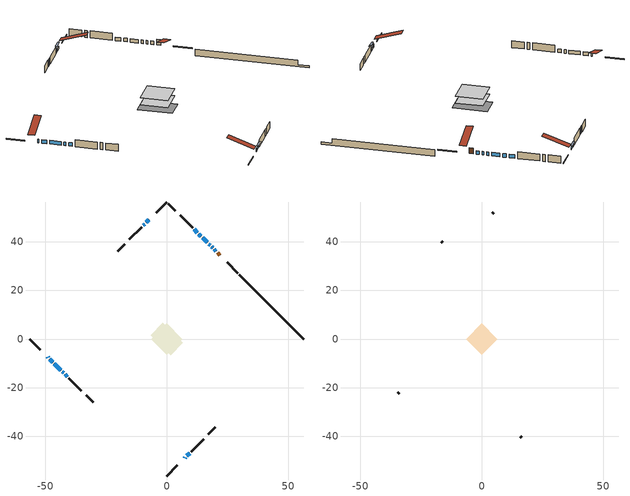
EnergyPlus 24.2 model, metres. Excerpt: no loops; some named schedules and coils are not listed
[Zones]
conditioned space
 floor adiabatic (AdiabaticFloorConstruction): -6.44,0 0,6.44 6.44,0 0,-6.44 z1.69
 floor foundation (Slab1 construction): -6.63,1.56 -1.56,6.63 6.63,-1.56 1.56,-6.63 z-0.6
 wall outside (RimJoist1 construction): 0,-56.4 4.37,-52.03 / -56.4,0 -52.03,-4.37 / 0,56.4 -4.37,52.03 / 29.23,27.17 24.86,31.54 z1.69:1.99
 wall outside (AdiabaticWallConstruction 1): 21.89,34.51 20.93,35.48 z1.69:3.72
 wall outside (AdiabaticWallConstruction): -49.06,-7.34 -48.76,-7.64 / -48.11,-8.29 -46.92,-9.48 / 20.27,36.13 19.55,36.85 / -9.07,47.33 -9.64,46.76 / 18.89,37.51 18.51,37.89 / 17.85,38.55 17.33,39.07 / 7.34,-49.06 7.64,-48.76 / -46.26,-10.14 -43.58,-12.82 / -42.92,-13.48 -42.49,-13.91 / -41.83,-14.57 -40.93,-15.47 / 16.67,39.73 14.76,41.65 / 14.1,42.3 13.27,43.13 / 12.62,43.78 11.28,45.12 z1.69:2.91; -7.34,49.06 -8.42,47.98 / 8.29,-48.11 9.37,-47.03 z1.69:2.71
 wall outside (Wall1 construction): 10.03,-46.37 15.15,-41.25 / -40.28,-16.12 -35.15,-21.25 / -10.3,46.1 -15.42,40.98 / 10.62,45.78 5.5,50.9 z1.69:4.13
 wall outside (Wall3 construction): 17.09,-39.31 19.99,-36.41 / -33.22,-23.18 -30.31,-26.09 / -17.36,39.04 -20.27,36.13 / 3.57,52.84 0.66,55.74 z1.69:4.13
 wall foundation (FoundationWall1 construction): 29.89,26.51,-0.6 29.89,26.51,1.69 53.75,2.65,1.69 53.75,2.65,0.14 56.4,0,0.14 56.4,0,-0.6
 window (WindowConstruction 8): -49.06,-7.34 -48.76,-7.64 z1.69:2.91
 window (WindowConstruction 7): -7.34,49.06 -8.42,47.98 z1.69:2.7
 window (WindowConstruction 10): -48.11,-8.29 -46.92,-9.48 z1.69:2.91
 window (WindowConstruction 11): 20.27,36.13 19.55,36.85 z1.69:2.91
 window (WindowConstruction 12): -9.08,47.32 -9.64,46.76 z1.69:2.91
 window (WindowConstruction 13): 18.89,37.51 18.51,37.89 z1.69:2.91
 window (WindowConstruction 14): 17.85,38.55 17.33,39.07 z1.69:2.91
 window (WindowConstruction 9): 7.34,-49.06 7.64,-48.76 z1.69:2.91
 window (WindowConstruction): -46.26,-10.14 -43.58,-12.82 z1.69:2.91
 window (WindowConstruction 1): -42.92,-13.48 -42.49,-13.91 z1.69:2.91
 window (WindowConstruction 2): -41.83,-14.57 -40.93,-15.47 z1.69:2.91
 window (WindowConstruction 3): 8.29,-48.11 9.37,-47.03 z1.69:2.7
 window (WindowConstruction 4): 16.67,39.73 14.76,41.64 z1.69:2.91
 window (WindowConstruction 5): 14.1,42.3 13.27,43.13 z1.69:2.91
 window (WindowConstruction 6): 12.62,43.78 11.28,45.12 z1.69:2.91
 door (Door): 21.89,34.51 20.93,35.47 z1.69:3.72
 ceiling adiabatic (AdiabaticFloorConstruction): 0,-6.44 6.44,0 0,6.44 -6.44,0 z1.69
attic - vented
 floor to conditioned space (Floor1 construction Reversed): -6.44,0 0,6.44 6.44,0 0,-6.44 z4.13
 wall outside (Wall2 construction): 15.81,-40.59 16.43,-39.97 / -34.5,-21.9 -33.88,-22.52 / -16.08,40.32 -16.7,39.7 / 4.84,51.56 4.22,52.18 z1.69:4.13
 roof outside (Roof1 construction): 6.68,-49.72,4.13 0.41,-43.44,7.09 -1.24,-45.1,7.09 5.03,-51.37,4.13; -49.72,-6.68,4.13 -43.44,-0.41,7.09 -45.1,1.24,7.09 -51.37,-5.03,4.13; -6.68,49.72,4.13 -0.41,43.44,7.09 1.24,45.1,7.09 -5.03,51.37,4.13; 22.55,33.85,4.13 16.28,27.58,7.09 17.93,25.92,7.09 24.2,32.2,4.13
shading: -9.06,47.34 -6.7,49.7 -7.13,50.13 -9.49,47.77 z3.62; 10.02,-46.38 7.65,-48.75 8.08,-49.18 10.45,-46.82 z3.62
[Building]
Building 1: Terrain=Suburbs
[Site:Location]
Saint John AP_NB: Latitude {deg}=45.32; Longitude {deg}=-65.89; Time Zone {hr}=-4; Elevation {m}=109; Keep Site Location Information=Yes
[Site:GroundTemperature:Shallow]
1.82357, -0.0370019, -0.186003, 0.696932, 4.24142, 7.7694, 10.828, 12.7655, 12.9301, 11.3543, 8.37368, 4.95392
[Site:WaterMainsTemperature]
Calculation Method=Schedule; Temperature Schedule=mains temperature schedule
[Material] Roughness=Rough; Thermal Absorptance=0.9
Name | Thickness {m} | Conductivity {W/m-K} | Density {kg/m3} | Specific Heat {J/kg-K} | Solar Absorptance | Visible Absorptance
asphalt or fiberglass shingles | 0.00635 | 0.162714 | 1121.4 | 1465.45 | 0.4 | 0.4
ceiling stud and cavity | 0.1397 | 0.0759935 | 65.682 | 1177.47 | 0.7 | 0.7
concrete 4.0 in. | 0.1016 | 1.803125 | 2242.8 | 837.4 | 0.7 | 0.7
concrete 8.0 in. | 0.2032 | 1.803125 | 2242.8 | 837.4 | 0.7 | 0.7
door material | 0.04445 | 0.053851 | 512.64 | 1214.23 | 0.7 | 0.7
exterior vertical ins | 0.00121274 | 0.029427 | 32.04 | 1214.23 | 0.7 | 0.7
floor covering | 0.0127 | 0.0433444 | 54.468 | 1339.84 | 0.6 | 0.6
floor rigid ins; wall rigid ins | 0.512978 | 0.029427 | 32.04 | 1214.23 | 0.7 | 0.7
floor stud and cavity | 0.1397 | 1.75129 | 37.0049 | 1207.88 | 0.7 | 0.7
furniture material conditioned space 1 | 0.1524 | 0.115458 | 640.8 | 1214.23 | 0.6 | 0.6
gypsum board | 0.0127 | 0.160291 | 801 | 837.4 | 0.6 | 0.6
osb sheathing 0.5 in. | 0.0127 | 0.115458 | 512.64 | 1214.23 | 0.7 | 0.7
osb sheathing 0.75 in. | 0.01905 | 0.115458 | 512.64 | 1214.23 | 0.7 | 0.7
osb sheathing 2.0 in. | 0.0508 | 0.115458 | 512.64 | 1214.23 | 0.7 | 0.7
rim joist stud and cavity | 0.0508 | 0.0292424 | 125.044 | 1163.47 | 0.6 | 0.6
wall stud and cavity | 0.1397 | 0.0760674 | 139.0536 | 1170.24 | 0.7 | 0.7
wall stud and cavity 1 | 0.0889 | 6.1454 | 50.32683 | 1063.81 | 0.6 | 0.6
wall stud and cavity 2 | 0.1397 | 0.0813209 | 139.0536 | 1170.24 | 0.7 | 0.7
wall stud and cavity 3 | 0.0889 | 0.380278 | 52.3479 | 1209.89 | 0.7 | 0.7
wall stud and cavity 4 | 0.0889 | 0.391764 | 83.0341 | 1211.67 | 0.7 | 0.7
wood siding | 0.0254 | 0.102417 | 544.68 | 1172.36 | 0.4 | 0.4
wood siding 1 | 0.00254 | 0.102417 | 544.68 | 1172.36 | 0.4 | 0.4
wood siding 2; wood siding 3; wood siding 4 | 0.0254 | 0.102417 | 544.68 | 1172.36 | 0.7 | 0.7
[WindowMaterial:SimpleGlazingSystem]
Name | U-Factor {W/m2-K} | Solar Heat Gain Coefficient
WindowMaterial | 2.796415 | 0.65
WindowMaterial 1 | 4.3062 | 0.43
WindowMaterial 10 | 2.0719 | 0.35
WindowMaterial 11 | 2.98038 | 0.53
WindowMaterial 12 | 3.006501 | 0.52
WindowMaterial 2 | 4.37603 | 0.67
WindowMaterial 3 | 2.98209 | 0.59
WindowMaterial 4 | 3.12517 | 0.46
WindowMaterial 5 | 2.188869 | 0.42
WindowMaterial 6 | 3.523199 | 0.45
WindowMaterial 7 | 2.75553 | 0.6
WindowMaterial 8 | 3.912142 | 0.44
WindowMaterial 9 | 3.7384 | 0.44
[Construction]
AdiabaticFloorConstruction: floor stud and cavity, floor rigid ins, osb sheathing 0.75 in., floor covering
AdiabaticWallConstruction: wood siding 3, wall rigid ins, wall stud and cavity 3, gypsum board
AdiabaticWallConstruction 1: wood siding 4, wall rigid ins, wall stud and cavity 3, gypsum board
Door: door material
Floor1 construction Reversed: gypsum board, ceiling stud and cavity
FoundationWall1 construction: concrete 8.0 in.
furniture construction conditioned space 1: furniture material conditioned space 1
PartitionWallConstruction: gypsum board, wall stud and cavity 4, gypsum board
RimJoist1 construction: wood siding 2, osb sheathing 2.0 in., rim joist stud and cavity
Roof1 construction: asphalt or fiberglass shingles
Slab1 construction: concrete 4.0 in.
Wall1 construction: wood siding, osb sheathing 0.5 in., wall stud and cavity, gypsum board
Wall2 construction: wood siding 1, wall stud and cavity 1
Wall3 construction: wood siding, osb sheathing 0.5 in., wall stud and cavity 2, gypsum board
WindowConstruction: WindowMaterial
WindowConstruction 1: WindowMaterial 1
WindowConstruction 10: WindowMaterial 8
WindowConstruction 11: WindowMaterial 9
WindowConstruction 12: WindowMaterial 10
WindowConstruction 13: WindowMaterial 11
WindowConstruction 14: WindowMaterial 12
WindowConstruction 2; WindowConstruction 3: WindowMaterial 2
WindowConstruction 4: WindowMaterial 3
WindowConstruction 5: WindowMaterial 4
WindowConstruction 6: WindowMaterial 5
WindowConstruction 7: WindowMaterial 6
WindowConstruction 8; WindowConstruction 9: WindowMaterial 7
[Zone] Multiplier=1; Part of Total Floor Area=Yes
Name | Volume {m3}
attic - vented | 39.8246
conditioned space | 407.1
[Space]
Name | Zone | Volume {m3}
attic - vented 1 | attic - vented | 39.8246
conditioned space 1 | conditioned space | 407.1
[ZoneInfiltration:EffectiveLeakageArea]
infil attic - vented 1: Zone or Space=attic - vented 1; Schedule=Always On Discrete; Effective Air Leakage Area {cm2}=2928; Stack Coefficient=0.000375197; Wind Coefficient=1.30873e-05
[ZoneMixing]
whole house fan mix: Zone or Space=attic - vented; Schedule=Always On Continuous; Design Flow Rate Calculation Method=Flow/Zone; Design Flow Rate {m3/s}=0; Source Zone or Space=conditioned space
[SurfaceProperty:ExposedFoundationPerimeter]
Slab1: Exposed Perimeter Calculation Method=TotalExposedPerimeter; Total Exposed Perimeter {m}=37.49
[InternalMass] Zone or ZoneList=conditioned space; Space or SpaceList=conditioned space 1
Name | Construction | Surface Area {m2}
furniture mass conditioned space 1 | furniture construction conditioned space 1 | 66.3997
partition wall mass | PartitionWallConstruction | 165.999
[Lights]
interior lighting: Zone or ZoneList or Space or SpaceList=conditioned space 1; Schedule=interior lighting schedule; Design Level Calculation Method=LightingLevel; Lighting Level {W}=343.2; Return Air Fraction=0; Fraction Radiant=0.6; Fraction Visible=0.2; Fraction Replaceable=1
[People]
occupants: Zone or ZoneList or Space or SpaceList=conditioned space 1; Number of People Schedule=occupants schedule; Number of People Calculation Method=People; Number of People=3; Fraction Radiant=0.314171; Sensible Heat Fraction=0.56303; Activity Level Schedule=occupants activity schedule; Carbon Dioxide Generation Rate {m3/s-W}=0; Enable ASHRAE 55 Comfort Warnings=No; Mean Radiant Temperature Calculation Type=EnclosureAveraged
[ElectricEquipment] Zone or ZoneList or Space or SpaceList=conditioned space 1; Design Level Calculation Method=EquipmentLevel
Name | Schedule | Design Level {W} | Fraction Latent | Fraction Radiant | Fraction Lost
clothes dryer | clothes dryer schedule | 140.772 | 0.015 | 0.081 | 0.85
clothes washer | clothes washer schedule | 32.1985 | 0.03 | 0.162 | 0.7
cooking range | cooking range schedule | 215.147 | 0.08 | 0.432 | 0.2
dishwasher | dishwasher schedule | 66.8632 | 0.3 | 0.18 | 0.4
fridge | fridge schedule | 72.9452 | 0 | 0.6 | 0
mech vent bath fan 0 | mech vent bath fan 0 schedule | 25.1 | 0 | 0 | 1
mech vent house fan | mech vent house fan schedule | 0 | 0 | 0 | 1
mech vent house fan cfis | mech vent house fan cfis schedule | 0 | 0 | 0 | 0
misc plug loads | misc plug loads schedule | 494.7 | 0.045 | 0.513 | 0.1
whole house fan | Always On Discrete | 0 | 0 | 0 | 1
[OtherEquipment] Zone or ZoneList or Space or SpaceList=conditioned space 1; Design Level Calculation Method=EquipmentLevel
Name | Fuel Type | Schedule | Design Level {W} | Fraction Latent | Fraction Radiant | Fraction Lost
clothes dryer 1 | Electricity | clothes dryer schedule | 0 | 0.015 | 0.081 | 0.85
cooking range 1 | Electricity | cooking range schedule | 0 | 0.08 | 0.432 | 0.2
general water use latent | None | general water use schedule | 62.594 | 1 | 0 | 0
general water use sensible | None | general water use schedule | -61.6891 | 0 | 0.6 | 0
mech vent house fan latent load | None | Always On Discrete | 0 | 1 | 0 | 0
mech vent house fan sensible load | None | Always On Discrete | 0 | 0 | 0 | 0
water heater energy adjustment1 | Electricity | Always On Discrete | 0.01 | 0 | 0 | 1
[ZoneInfiltration:DesignFlowRate] Zone or ZoneList or Space or SpaceList=conditioned space 1; Schedule=Always On Discrete; Design Flow Rate Calculation Method=Flow/Zone; Design Flow Rate {m3/s}=0
infil flow; natural vent flow; whole house fan flow
[ZoneControl:Thermostat]
conditioned space Thermostat: Zone or ZoneList=conditioned space; Control Type Schedule=conditioned space Thermostat Schedule; Control 1=conditioned space temperature setpoint; Temperature Difference Between Cutout And Setpoint {deltaC}=0
[ThermostatSetpoint:DualSetpoint]
conditioned space temperature setpoint: Heating Setpoint Temperature Schedule=heating setpoint; Cooling Setpoint Temperature Schedule=cooling setpoint
[AirLoopHVAC:UnitarySystem]
unit heater unitary system: Control Type=Load; Controlling Zone or Thermostat Location=conditioned space; Dehumidification Control Type=None; Availability Schedule=Always On Discrete; Supply Fan=unit heater supply fan; Fan Placement=BlowThrough; Supply Air Fan Operating Mode Schedule=unit heater auto fan schedule; Heating Coil=unit heater htg coil; DX Heating Coil Sizing Ratio=1; Use DOAS DX Cooling Coil=No; Minimum Supply Air Temperature {C}=2; Latent Load Control=SensibleOnlyLoadControl; Cooling Supply Air Flow Rate Method=None; Heating Supply Air Flow Rate Method=SupplyAirFlowRate; Heating Supply Air Flow Rate {m3/s}=0.00141584; No Load Supply Air Flow Rate Method=SupplyAirFlowRate; No Load Supply Air Flow Rate {m3/s}=0; No Load Supply Air Flow Rate Control Set To Low Speed=Yes; Maximum Supply Air Temperature {C}=48.8889; Maximum Outdoor Dry-Bulb Temperature for Supplemental Heater Operation {C}=21; Ancillary On-Cycle Electric Power {W}=0; Ancillary Off-Cycle Electric Power {W}=0
[Zone equipment]
conditioned space: electric baseboard, unit heater unitary system
[Foundation:Kiva]
Foundation Kiva 1: Initial Indoor Air Temperature {C}=18; Wall Height Above Grade {m}=1.68999; Wall Depth Below Slab {m}=0.2032; Custom Block Material Name 1=exterior vertical ins; Custom Block Depth 1 {m}=2.28999; Custom Block X Position 1 {m}=0.2032; Custom Block Z Position 1 {m}=0
[Foundation:Kiva:Settings]
Soil Conductivity {W/m-K}=0.849921; Soil Density {kg/m3}=1842.3; Soil Specific Heat {J/kg-K}=418.7; Ground Solar Absorptivity=0.9; Ground Thermal Absorptivity=0.9; Ground Surface Roughness {m}=0.03; Far-Field Width {m}=40; Deep-Ground Boundary Condition=ZeroFlux; Deep-Ground Depth {m}=40; Minimum Cell Dimension {m}=0.2; Maximum Cell Growth Coefficient=3; Simulation Timestep=Timestep
[Exterior:Lights]
exterior lighting: Schedule=exterior lighting schedule; Design Level {W}=75.6
[EnergyManagementSystem:Sensor] Output:Variable or Output:Meter Index Key=conditioned space
Name | Output:Variable or Output:Meter
conditioned_space_clg_unmet_s | Zone Cooling Setpoint Not Met Time
conditioned_space_htg_unmet_s | Zone Heating Setpoint Not Met Time
fridge_tin_s; tin_s; tin_s_1 | Zone Mean Air Temperature
tout_s | Zone Outdoor Air Drybulb Temperature
win_s | Zone Air Humidity Ratio
[Schedule:Constant]
Name | Hourly Value
Always On Continuous; mech vent house fan schedule; mech vent house fan cfis schedule; Always On Discrete | 1
occupants activity schedule | 117.228
fridge schedule; unit heater auto fan schedule | 0
[Schedule:Week:Daily]
interior lighting schedule Week Rule - Jan1-Jan27: interior lighting schedule day, interior lighting schedule day, interior lighting schedule day, interior lighting schedule day, interior lighting schedule day, interior lighting schedule day, interior lighting schedule day, interior lighting schedule default day, interior lighting schedule default day, interior lighting schedule default day, interior lighting schedule default day, interior lighting schedule default day
interior lighting schedule Week Rule - Jan28-Feb3: interior lighting schedule day, interior lighting schedule day, interior lighting schedule day, interior lighting schedule day, interior lighting schedule day 1, interior lighting schedule day 1, interior lighting schedule day 1, interior lighting schedule default day, interior lighting schedule default day, interior lighting schedule default day, interior lighting schedule default day, interior lighting schedule default day
interior lighting schedule Week Rule - Feb4-Feb24: interior lighting schedule day 1, interior lighting schedule day 1, interior lighting schedule day 1, interior lighting schedule day 1, interior lighting schedule day 1, interior lighting schedule day 1, interior lighting schedule day 1, interior lighting schedule default day, interior lighting schedule default day, interior lighting schedule default day, interior lighting schedule default day, interior lighting schedule default day
interior lighting schedule Week Rule - Feb25-Mar3: interior lighting schedule day 1, interior lighting schedule day 1, interior lighting schedule day 1, interior lighting schedule day 1, interior lighting schedule day 2, interior lighting schedule day 2, interior lighting schedule day 2, interior lighting schedule default day, interior lighting schedule default day, interior lighting schedule default day, interior lighting schedule default day, interior lighting schedule default day
interior lighting schedule Week Rule - Mar4-Mar31: interior lighting schedule day 2, interior lighting schedule day 2, interior lighting schedule day 2, interior lighting schedule day 2, interior lighting schedule day 2, interior lighting schedule day 2, interior lighting schedule day 2, interior lighting schedule default day, interior lighting schedule default day, interior lighting schedule default day, interior lighting schedule default day, interior lighting schedule default day
interior lighting schedule Week Rule - Apr1-Apr28: interior lighting schedule day 3, interior lighting schedule day 3, interior lighting schedule day 3, interior lighting schedule day 3, interior lighting schedule day 3, interior lighting schedule day 3, interior lighting schedule day 3, interior lighting schedule default day, interior lighting schedule default day, interior lighting schedule default day, interior lighting schedule default day, interior lighting schedule default day
interior lighting schedule Week Rule - Apr29-May5: interior lighting schedule day 3, interior lighting schedule day 3, interior lighting schedule day 4, interior lighting schedule day 4, interior lighting schedule day 4, interior lighting schedule day 4, interior lighting schedule day 4, interior lighting schedule default day, interior lighting schedule default day, interior lighting schedule default day, interior lighting schedule default day, interior lighting schedule default day
interior lighting schedule Week Rule - May6-May26: interior lighting schedule day 4, interior lighting schedule day 4, interior lighting schedule day 4, interior lighting schedule day 4, interior lighting schedule day 4, interior lighting schedule day 4, interior lighting schedule day 4, interior lighting schedule default day, interior lighting schedule default day, interior lighting schedule default day, interior lighting schedule default day, interior lighting schedule default day
interior lighting schedule Week Rule - May27-Jun2: interior lighting schedule day 4, interior lighting schedule day 4, interior lighting schedule day 4, interior lighting schedule day 4, interior lighting schedule day 4, interior lighting schedule day 5, interior lighting schedule day 5, interior lighting schedule default day, interior lighting schedule default day, interior lighting schedule default day, interior lighting schedule default day, interior lighting schedule default day
interior lighting schedule Week Rule - Jun3-Jun30: interior lighting schedule day 5, interior lighting schedule day 5, interior lighting schedule day 5, interior lighting schedule day 5, interior lighting schedule day 5, interior lighting schedule day 5, interior lighting schedule day 5, interior lighting schedule default day, interior lighting schedule default day, interior lighting schedule default day, interior lighting schedule default day, interior lighting schedule default day
interior lighting schedule Week Rule - Jul1-Jul28: interior lighting schedule day 6, interior lighting schedule day 6, interior lighting schedule day 6, interior lighting schedule day 6, interior lighting schedule day 6, interior lighting schedule day 6, interior lighting schedule day 6, interior lighting schedule default day, interior lighting schedule default day, interior lighting schedule default day, interior lighting schedule default day, interior lighting schedule default day
interior lighting schedule Week Rule - Jul29-Aug4: interior lighting schedule day 6, interior lighting schedule day 6, interior lighting schedule day 6, interior lighting schedule day 7, interior lighting schedule day 7, interior lighting schedule day 7, interior lighting schedule day 7, interior lighting schedule default day, interior lighting schedule default day, interior lighting schedule default day, interior lighting schedule default day, interior lighting schedule default day
interior lighting schedule Week Rule - Aug5-Aug25: interior lighting schedule day 7, interior lighting schedule day 7, interior lighting schedule day 7, interior lighting schedule day 7, interior lighting schedule day 7, interior lighting schedule day 7, interior lighting schedule day 7, interior lighting schedule default day, interior lighting schedule default day, interior lighting schedule default day, interior lighting schedule default day, interior lighting schedule default day
interior lighting schedule Week Rule - Aug26-Sep1: interior lighting schedule day 7, interior lighting schedule day 7, interior lighting schedule day 7, interior lighting schedule day 7, interior lighting schedule day 7, interior lighting schedule day 7, interior lighting schedule day 8, interior lighting schedule default day, interior lighting schedule default day, interior lighting schedule default day, interior lighting schedule default day, interior lighting schedule default day
interior lighting schedule Week Rule - Sep2-Sep29: interior lighting schedule day 8, interior lighting schedule day 8, interior lighting schedule day 8, interior lighting schedule day 8, interior lighting schedule day 8, interior lighting schedule day 8, interior lighting schedule day 8, interior lighting schedule default day, interior lighting schedule default day, interior lighting schedule default day, interior lighting schedule default day, interior lighting schedule default day
interior lighting schedule Week Rule - Sep30-Oct6: interior lighting schedule day 8, interior lighting schedule day 9, interior lighting schedule day 9, interior lighting schedule day 9, interior lighting schedule day 9, interior lighting schedule day 9, interior lighting schedule day 9, interior lighting schedule default day, interior lighting schedule default day, interior lighting schedule default day, interior lighting schedule default day, interior lighting schedule default day
interior lighting schedule Week Rule - Oct7-Oct27: interior lighting schedule day 9, interior lighting schedule day 9, interior lighting schedule day 9, interior lighting schedule day 9, interior lighting schedule day 9, interior lighting schedule day 9, interior lighting schedule day 9, interior lighting schedule default day, interior lighting schedule default day, interior lighting schedule default day, interior lighting schedule default day, interior lighting schedule default day
interior lighting schedule Week Rule - Oct28-Nov3: interior lighting schedule day 9, interior lighting schedule day 9, interior lighting schedule day 9, interior lighting schedule day 9, interior lighting schedule day 10, interior lighting schedule day 10, interior lighting schedule day 10, interior lighting schedule default day, interior lighting schedule default day, interior lighting schedule default day, interior lighting schedule default day, interior lighting schedule default day
interior lighting schedule Week Rule - Nov4-Nov24: interior lighting schedule day 10, interior lighting schedule day 10, interior lighting schedule day 10, interior lighting schedule day 10, interior lighting schedule day 10, interior lighting schedule day 10, interior lighting schedule day 10, interior lighting schedule default day, interior lighting schedule default day, interior lighting schedule default day, interior lighting schedule default day, interior lighting schedule default day
interior lighting schedule Week Rule - Nov25-Dec1: interior lighting schedule day 10, interior lighting schedule day 10, interior lighting schedule day 10, interior lighting schedule day 10, interior lighting schedule day 10, interior lighting schedule day 10, interior lighting schedule day 11, interior lighting schedule default day, interior lighting schedule default day, interior lighting schedule default day, interior lighting schedule default day, interior lighting schedule default day
interior lighting schedule Week Rule - Dec2-Dec31: interior lighting schedule day 11, interior lighting schedule day 11, interior lighting schedule day 11, interior lighting schedule day 11, interior lighting schedule day 11, interior lighting schedule day 11, interior lighting schedule day 11, interior lighting schedule default day, interior lighting schedule default day, interior lighting schedule default day, interior lighting schedule default day, interior lighting schedule default day
occupants schedule Week Rule - Jan1-Dec31: occupants schedule day, occupants schedule day, occupants schedule day, occupants schedule day, occupants schedule day, occupants schedule day, occupants schedule day, occupants schedule default day, occupants schedule default day, occupants schedule default day, occupants schedule default day, occupants schedule default day
clothes dryer schedule Week Rule - Jan1-Dec31: clothes dryer schedule day, clothes dryer schedule day, clothes dryer schedule day, clothes dryer schedule day, clothes dryer schedule day, clothes dryer schedule day, clothes dryer schedule day, clothes dryer schedule default day, clothes dryer schedule default day, clothes dryer schedule default day, clothes dryer schedule default day, clothes dryer schedule default day
clothes washer schedule Week Rule - Jan1-Dec31: clothes washer schedule day, clothes washer schedule day, clothes washer schedule day, clothes washer schedule day, clothes washer schedule day, clothes washer schedule day, clothes washer schedule day, clothes washer schedule default day, clothes washer schedule default day, clothes washer schedule default day, clothes washer schedule default day, clothes washer schedule default day
cooking range schedule Week Rule - Jan1-Dec31: cooking range schedule day, cooking range schedule day, cooking range schedule day, cooking range schedule day, cooking range schedule day, cooking range schedule day, cooking range schedule day, cooking range schedule default day, cooking range schedule default day, cooking range schedule default day, cooking range schedule default day, cooking range schedule default day
dishwasher schedule Week Rule - Jan1-Dec31: dishwasher schedule day, dishwasher schedule day, dishwasher schedule day, dishwasher schedule day, dishwasher schedule day, dishwasher schedule day, dishwasher schedule day, dishwasher schedule default day, dishwasher schedule default day, dishwasher schedule default day, dishwasher schedule default day, dishwasher schedule default day
mech vent bath fan 0 schedule Week Rule - Jan1-Dec31: mech vent bath fan 0 schedule day, mech vent bath fan 0 schedule day, mech vent bath fan 0 schedule day, mech vent bath fan 0 schedule day, mech vent bath fan 0 schedule day, mech vent bath fan 0 schedule day, mech vent bath fan 0 schedule day, mech vent bath fan 0 schedule default day, mech vent bath fan 0 schedule default day, mech vent bath fan 0 schedule default day, mech vent bath fan 0 schedule default day, mech vent bath fan 0 schedule default day
misc plug loads schedule Week Rule - Jan1-Dec31: misc plug loads schedule day, misc plug loads schedule day, misc plug loads schedule day, misc plug loads schedule day, misc plug loads schedule day, misc plug loads schedule day, misc plug loads schedule day, misc plug loads schedule default day, misc plug loads schedule default day, misc plug loads schedule default day, misc plug loads schedule default day, misc plug loads schedule default day
general water use schedule Week Rule - Jan1-Dec31: general water use schedule day, general water use schedule day, general water use schedule day, general water use schedule day, general water use schedule day, general water use schedule day, general water use schedule day, general water use schedule default day, general water use schedule default day, general water use schedule default day, general water use schedule default day, general water use schedule default day
exterior lighting schedule Week Rule - Jan1-Jan27: exterior lighting schedule day, exterior lighting schedule day, exterior lighting schedule day, exterior lighting schedule day, exterior lighting schedule day, exterior lighting schedule day, exterior lighting schedule day, exterior lighting schedule default day, exterior lighting schedule default day, exterior lighting schedule default day, exterior lighting schedule default day, exterior lighting schedule default day
exterior lighting schedule Week Rule - Jan28-Feb3: exterior lighting schedule day, exterior lighting schedule day, exterior lighting schedule day, exterior lighting schedule day, exterior lighting schedule day 1, exterior lighting schedule day 1, exterior lighting schedule day 1, exterior lighting schedule default day, exterior lighting schedule default day, exterior lighting schedule default day, exterior lighting schedule default day, exterior lighting schedule default day
exterior lighting schedule Week Rule - Feb4-Feb24: exterior lighting schedule day 1, exterior lighting schedule day 1, exterior lighting schedule day 1, exterior lighting schedule day 1, exterior lighting schedule day 1, exterior lighting schedule day 1, exterior lighting schedule day 1, exterior lighting schedule default day, exterior lighting schedule default day, exterior lighting schedule default day, exterior lighting schedule default day, exterior lighting schedule default day
exterior lighting schedule Week Rule - Feb25-Mar3: exterior lighting schedule day 1, exterior lighting schedule day 1, exterior lighting schedule day 1, exterior lighting schedule day 1, exterior lighting schedule day 2, exterior lighting schedule day 2, exterior lighting schedule day 2, exterior lighting schedule default day, exterior lighting schedule default day, exterior lighting schedule default day, exterior lighting schedule default day, exterior lighting schedule default day
exterior lighting schedule Week Rule - Mar4-Mar31: exterior lighting schedule day 2, exterior lighting schedule day 2, exterior lighting schedule day 2, exterior lighting schedule day 2, exterior lighting schedule day 2, exterior lighting schedule day 2, exterior lighting schedule day 2, exterior lighting schedule default day, exterior lighting schedule default day, exterior lighting schedule default day, exterior lighting schedule default day, exterior lighting schedule default day
exterior lighting schedule Week Rule - Apr1-Apr28: exterior lighting schedule day 3, exterior lighting schedule day 3, exterior lighting schedule day 3, exterior lighting schedule day 3, exterior lighting schedule day 3, exterior lighting schedule day 3, exterior lighting schedule day 3, exterior lighting schedule default day, exterior lighting schedule default day, exterior lighting schedule default day, exterior lighting schedule default day, exterior lighting schedule default day
exterior lighting schedule Week Rule - Apr29-May5: exterior lighting schedule day 3, exterior lighting schedule day 3, exterior lighting schedule day 4, exterior lighting schedule day 4, exterior lighting schedule day 4, exterior lighting schedule day 4, exterior lighting schedule day 4, exterior lighting schedule default day, exterior lighting schedule default day, exterior lighting schedule default day, exterior lighting schedule default day, exterior lighting schedule default day
exterior lighting schedule Week Rule - May6-May26: exterior lighting schedule day 4, exterior lighting schedule day 4, exterior lighting schedule day 4, exterior lighting schedule day 4, exterior lighting schedule day 4, exterior lighting schedule day 4, exterior lighting schedule day 4, exterior lighting schedule default day, exterior lighting schedule default day, exterior lighting schedule default day, exterior lighting schedule default day, exterior lighting schedule default day
exterior lighting schedule Week Rule - May27-Jun2: exterior lighting schedule day 4, exterior lighting schedule day 4, exterior lighting schedule day 4, exterior lighting schedule day 4, exterior lighting schedule day 4, exterior lighting schedule day 5, exterior lighting schedule day 5, exterior lighting schedule default day, exterior lighting schedule default day, exterior lighting schedule default day, exterior lighting schedule default day, exterior lighting schedule default day
exterior lighting schedule Week Rule - Jun3-Jun30: exterior lighting schedule day 5, exterior lighting schedule day 5, exterior lighting schedule day 5, exterior lighting schedule day 5, exterior lighting schedule day 5, exterior lighting schedule day 5, exterior lighting schedule day 5, exterior lighting schedule default day, exterior lighting schedule default day, exterior lighting schedule default day, exterior lighting schedule default day, exterior lighting schedule default day
exterior lighting schedule Week Rule - Jul1-Jul28: exterior lighting schedule day 6, exterior lighting schedule day 6, exterior lighting schedule day 6, exterior lighting schedule day 6, exterior lighting schedule day 6, exterior lighting schedule day 6, exterior lighting schedule day 6, exterior lighting schedule default day, exterior lighting schedule default day, exterior lighting schedule default day, exterior lighting schedule default day, exterior lighting schedule default day
exterior lighting schedule Week Rule - Jul29-Aug4: exterior lighting schedule day 6, exterior lighting schedule day 6, exterior lighting schedule day 6, exterior lighting schedule day 7, exterior lighting schedule day 7, exterior lighting schedule day 7, exterior lighting schedule day 7, exterior lighting schedule default day, exterior lighting schedule default day, exterior lighting schedule default day, exterior lighting schedule default day, exterior lighting schedule default day
exterior lighting schedule Week Rule - Aug5-Aug25: exterior lighting schedule day 7, exterior lighting schedule day 7, exterior lighting schedule day 7, exterior lighting schedule day 7, exterior lighting schedule day 7, exterior lighting schedule day 7, exterior lighting schedule day 7, exterior lighting schedule default day, exterior lighting schedule default day, exterior lighting schedule default day, exterior lighting schedule default day, exterior lighting schedule default day
exterior lighting schedule Week Rule - Aug26-Sep1: exterior lighting schedule day 7, exterior lighting schedule day 7, exterior lighting schedule day 7, exterior lighting schedule day 7, exterior lighting schedule day 7, exterior lighting schedule day 7, exterior lighting schedule day 8, exterior lighting schedule default day, exterior lighting schedule default day, exterior lighting schedule default day, exterior lighting schedule default day, exterior lighting schedule default day
exterior lighting schedule Week Rule - Sep2-Sep29: exterior lighting schedule day 8, exterior lighting schedule day 8, exterior lighting schedule day 8, exterior lighting schedule day 8, exterior lighting schedule day 8, exterior lighting schedule day 8, exterior lighting schedule day 8, exterior lighting schedule default day, exterior lighting schedule default day, exterior lighting schedule default day, exterior lighting schedule default day, exterior lighting schedule default day
exterior lighting schedule Week Rule - Sep30-Oct6: exterior lighting schedule day 8, exterior lighting schedule day 9, exterior lighting schedule day 9, exterior lighting schedule day 9, exterior lighting schedule day 9, exterior lighting schedule day 9, exterior lighting schedule day 9, exterior lighting schedule default day, exterior lighting schedule default day, exterior lighting schedule default day, exterior lighting schedule default day, exterior lighting schedule default day
exterior lighting schedule Week Rule - Oct7-Oct27: exterior lighting schedule day 9, exterior lighting schedule day 9, exterior lighting schedule day 9, exterior lighting schedule day 9, exterior lighting schedule day 9, exterior lighting schedule day 9, exterior lighting schedule day 9, exterior lighting schedule default day, exterior lighting schedule default day, exterior lighting schedule default day, exterior lighting schedule default day, exterior lighting schedule default day
[Schedule:Year]
interior lighting schedule: interior lighting schedule Week Rule - Jan1-Jan27, 1, 1, 1, 27, interior lighting schedule Week Rule - Jan28-Feb3, 1, 28, 2, 3, interior lighting schedule Week Rule - Feb4-Feb24, 2, 4, 2, 24, interior lighting schedule Week Rule - Feb25-Mar3, 2, 25, 3, 3, interior lighting schedule Week Rule - Mar4-Mar31, 3, 4, 3, 31, interior lighting schedule Week Rule - Apr1-Apr28, 4, 1, 4, 28, interior lighting schedule Week Rule - Apr29-May5, 4, 29, 5, 5, interior lighting schedule Week Rule - May6-May26, 5, 6, 5, 26, interior lighting schedule Week Rule - May27-Jun2, 5, 27, 6, 2, interior lighting schedule Week Rule - Jun3-Jun30, 6, 3, 6, 30, interior lighting schedule Week Rule - Jul1-Jul28, 7, 1, 7, 28, interior lighting schedule Week Rule - Jul29-Aug4, 7, 29, 8, 4, interior lighting schedule Week Rule - Aug5-Aug25, 8, 5, 8, 25, interior lighting schedule Week Rule - Aug26-Sep1, 8, 26, 9, 1, interior lighting schedule Week Rule - Sep2-Sep29, 9, 2, 9, 29, interior lighting schedule Week Rule - Sep30-Oct6, 9, 30, 10, 6, interior lighting schedule Week Rule - Oct7-Oct27, 10, 7, 10, 27, interior lighting schedule Week Rule - Oct28-Nov3, 10, 28, 11, 3, interior lighting schedule Week Rule - Nov4-Nov24, 11, 4, 11, 24, interior lighting schedule Week Rule - Nov25-Dec1, 11, 25, 12, 1, interior lighting schedule Week Rule - Dec2-Dec31, 12, 2, 12, 31
occupants schedule: occupants schedule Week Rule - Jan1-Dec31, 1, 1, 12, 31
clothes dryer schedule: clothes dryer schedule Week Rule - Jan1-Dec31, 1, 1, 12, 31
clothes washer schedule: clothes washer schedule Week Rule - Jan1-Dec31, 1, 1, 12, 31
cooking range schedule: cooking range schedule Week Rule - Jan1-Dec31, 1, 1, 12, 31
dishwasher schedule: dishwasher schedule Week Rule - Jan1-Dec31, 1, 1, 12, 31
mech vent bath fan 0 schedule: mech vent bath fan 0 schedule Week Rule - Jan1-Dec31, 1, 1, 12, 31
misc plug loads schedule: misc plug loads schedule Week Rule - Jan1-Dec31, 1, 1, 12, 31
general water use schedule: general water use schedule Week Rule - Jan1-Dec31, 1, 1, 12, 31
exterior lighting schedule: exterior lighting schedule Week Rule - Jan1-Jan27, 1, 1, 1, 27, exterior lighting schedule Week Rule - Jan28-Feb3, 1, 28, 2, 3, exterior lighting schedule Week Rule - Feb4-Feb24, 2, 4, 2, 24, exterior lighting schedule Week Rule - Feb25-Mar3, 2, 25, 3, 3, exterior lighting schedule Week Rule - Mar4-Mar31, 3, 4, 3, 31, exterior lighting schedule Week Rule - Apr1-Apr28, 4, 1, 4, 28, exterior lighting schedule Week Rule - Apr29-May5, 4, 29, 5, 5, exterior lighting schedule Week Rule - May6-May26, 5, 6, 5, 26, exterior lighting schedule Week Rule - May27-Jun2, 5, 27, 6, 2, exterior lighting schedule Week Rule - Jun3-Jun30, 6, 3, 6, 30, exterior lighting schedule Week Rule - Jul1-Jul28, 7, 1, 7, 28, exterior lighting schedule Week Rule - Jul29-Aug4, 7, 29, 8, 4, exterior lighting schedule Week Rule - Aug5-Aug25, 8, 5, 8, 25, exterior lighting schedule Week Rule - Aug26-Sep1, 8, 26, 9, 1, exterior lighting schedule Week Rule - Sep2-Sep29, 9, 2, 9, 29, exterior lighting schedule Week Rule - Sep30-Oct6, 9, 30, 10, 6, exterior lighting schedule Week Rule - Oct7-Oct27, 10, 7, 10, 27, exterior lighting schedule Week Rule - Oct28-Nov3, 10, 28, 11, 3, exterior lighting schedule Week Rule - Nov4-Nov24, 11, 4, 11, 24, exterior lighting schedule Week Rule - Nov25-Dec1, 11, 25, 12, 1, exterior lighting schedule Week Rule - Dec2-Dec31, 12, 2, 12, 31
[Schedule:Compact]
conditioned space Thermostat Schedule: Through: 12/31, For: AllDays, Until: 24:00, 4
mains temperature schedule: Through: 01/01, For: AllDays, Until: 24:00, 6.42222, Through: 01/02, For: AllDays, Until: 24:00, 6.36056, Through: 01/03, For: AllDays, Until: 24:00, 6.3, Through: 01/04, For: AllDays, Until: 24:00, 6.24056, Through: 01/05, For: AllDays, Until: 24:00, 6.18167, Through: 01/06, For: AllDays, Until: 24:00, 6.12389, Through: 01/07, For: AllDays, Until: 24:00, 6.06722, Through: 01/08, For: AllDays, Until: 24:00, 6.01167, Through: 01/09, For: AllDays, Until: 24:00, 5.95722, Through: 01/10, For: AllDays, Until: 24:00, 5.90389, Through: 01/11, For: AllDays, Until: 24:00, 5.85111, Through: 01/12, For: AllDays, Until: 24:00, 5.8, Through: 01/13, For: AllDays, Until: 24:00, 5.74944, Through: 01/14, For: AllDays, Until: 24:00, 5.70056, Through: 01/15, For: AllDays, Until: 24:00, 5.65278, Through: 01/16, For: AllDays, Until: 24:00, 5.60556, Through: 01/17, For: AllDays, Until: 24:00, 5.56, Through: 01/18, For: AllDays, Until: 24:00, 5.51556, Through: 01/19, For: AllDays, Until: 24:00, 5.47222, Through: 01/20, For: AllDays, Until: 24:00, 5.43, Through: 01/21, For: AllDays, Until: 24:00, 5.38944, Through: 01/22, For: AllDays, Until: 24:00, 5.34944, Through: 01/23, For: AllDays, Until: 24:00, 5.31111, Through: 01/24, For: AllDays, Until: 24:00, 5.27389, Through: 01/25, For: AllDays, Until: 24:00, 5.23833, Through: 01/26, For: AllDays, Until: 24:00, 5.20333, Through: 01/27, For: AllDays, Until: 24:00, 5.17, Through: 01/28, For: AllDays, Until: 24:00, 5.13833, Through: 01/29, For: AllDays, Until: 24:00, 5.10722, Through: 01/30, For: AllDays, Until: 24:00, 5.07833, Through: 01/31, For: AllDays, Until: 24:00, 5.05, Through: 02/01, For: AllDays, Until: 24:00, 5.02333, Through: 02/02, For: AllDays, Until: 24:00, 4.99778, Through: 02/03, For: AllDays, Until: 24:00, 4.97389, Through: 02/04, For: AllDays, Until: 24:00, 4.95111, Through: 02/05, For: AllDays, Until: 24:00, 4.92944, Through: 02/06, For: AllDays, Until: 24:00, 4.90944, Through: 02/07, For: AllDays, Until: 24:00, 4.89111, Through: 02/08, For: AllDays, Until: 24:00, 4.87389, Through: 02/09, For: AllDays, Until: 24:00, 4.85778, Through: 02/10, For: AllDays, Until: 24:00, 4.84333, Through: 02/11, For: AllDays, Until: 24:00, 4.83, Through: 02/12, For: AllDays, Until: 24:00, 4.81833, Through: 02/13, For: AllDays, Until: 24:00, 4.80833, Through: 02/14, For: AllDays, Until: 24:00, 4.79944, Through: 02/15, For: AllDays, Until: 24:00, 4.79167, Through: 02/16, For: AllDays, Until: 24:00, 4.78556, Through: 02/17, For: AllDays, Until: 24:00, 4.78111, Through: 02/18, For: AllDays, Until: 24:00, 4.77778, Through: 02/19, For: AllDays, Until: 24:00, 4.77556, Through: 02/20, For: AllDays, Until: 24:00, 4.775, Through: 02/21, For: AllDays, Until: 24:00, 4.77611, Through: 02/22, For: AllDays, Until: 24:00, 4.77833, Through: 02/23, For: AllDays, Until: 24:00, 4.78222, Through: 02/24, For: AllDays, Until: 24:00, 4.78778, Through: 02/25, For: AllDays, Until: 24:00, 4.79389, Through: 02/26, For: AllDays, Until: 24:00, 4.80222, Through: 02/27, For: AllDays, Until: 24:00, 4.81167, Through: 02/28, For: AllDays, Until: 24:00, 4.82222, Through: 03/01, For: AllDays, Until: 24:00, 4.83444, Through: 03/02, For: AllDays, Until: 24:00, 4.84833, Through: 03/03, For: AllDays, Until: 24:00, 4.86278, Through: 03/04, For: AllDays, Until: 24:00, 4.87944, Through: 03/05, For: AllDays, Until: 24:00, 4.89722, Through: 03/06, For: AllDays, Until: 24:00, 4.91611, Through: 03/07, For: AllDays, Until: 24:00, 4.93667, Through: 03/08, For: AllDays, Until: 24:00, 4.95833, Through: 03/09, For: AllDays, Until: 24:00, 4.98167, Through: 03/10, For: AllDays, Until: 24:00, 5.00611, Through: 03/11, For: AllDays, Until: 24:00, 5.03222, Through: 03/12, For: AllDays, Until: 24:00, 5.05944, Through: 03/13, For: AllDays, Until: 24:00, 5.08778, Through: 03/14, For: AllDays, Until: 24:00, 5.11778, Through: 03/15, For: AllDays, Until: 24:00, 5.14889, Through: 03/16, For: AllDays, Until: 24:00, 5.18167, Through: 03/17, For: AllDays, Until: 24:00, 5.21556, Through: 03/18, For: AllDays, Until: 24:00, 5.25056, Through: 03/19, For: AllDays, Until: 24:00, 5.28667, Through: 03/20, For: AllDays, Until: 24:00, 5.32444, Through: 03/21, For: AllDays, Until: 24:00, 5.36333, Through: 03/22, For: AllDays, Until: 24:00, 5.40333, Through: 03/23, For: AllDays, Until: 24:00, 5.44444, Through: 03/24, For: AllDays, Until: 24:00, 5.48722, Through: 03/25, For: AllDays, Until: 24:00, 5.53056, Through: 03/26, For: AllDays, Until: 24:00, 5.57556, Through: 03/27, For: AllDays, Until: 24:00, 5.62167, Through: 03/28, For: AllDays, Until: 24:00, 5.66889, Through: 03/29, For: AllDays, Until: 24:00, 5.71722, Through: 03/30, For: AllDays, Until: 24:00, 5.76667, Through: 03/31, For: AllDays, Until: 24:00, 5.81722, Through: 04/01, For: AllDays, Until: 24:00, 5.86889, Through: 04/02, For: AllDays, Until: 24:00, 5.92222, Through: 04/03, For: AllDays, Until: 24:00, 5.97611, Through: 04/04, For: AllDays, Until: 24:00, 6.03056, Through: 04/05, For: AllDays, Until: 24:00, 6.08667, Through: 04/06, For: AllDays, Until: 24:00, 6.14389, Through: 04/07, For: AllDays, Until: 24:00, 6.20167, Through: 04/08, For: AllDays, Until: 24:00, 6.26056, Through: 04/09, For: AllDays, Until: 24:00, 6.32056, Through: 04/10, For: AllDays, Until: 24:00, 6.38167, Through: 04/11, For: AllDays, Until: 24:00, 6.44333, Through: 04/12, For: AllDays, Until: 24:00, 6.50611, Through: 04/13, For: AllDays, Until: 24:00, 6.57, Through: 04/14, For: AllDays, Until: 24:00, 6.63444, Through: 04/15, For: AllDays, Until: 24:00, 6.7, Through: 04/16, For: AllDays, Until: 24:00, 6.76611, Through: 04/17, For: AllDays, Until: 24:00, 6.83333, Through: 04/18, For: AllDays, Until: 24:00, 6.90111, Through: 04/19, For: AllDays, Until: 24:00, 6.97, Through: 04/20, For: AllDays, Until: 24:00, 7.03944, Through: 04/21, For: AllDays, Until: 24:00, 7.10944, Through: 04/22, For: AllDays, Until: 24:00, 7.18056, Through: 04/23, For: AllDays, Until: 24:00, 7.25167, Through: 04/24, For: AllDays, Until: 24:00, 7.32389, Through: 04/25, For: AllDays, Until: 24:00, 7.39722, Through: 04/26, For: AllDays, Until: 24:00, 7.47056, Through: 04/27, For: AllDays, Until: 24:00, 7.545, Through: 04/28, For: AllDays, Until: 24:00, 7.61944, Through: 04/29, For: AllDays, Until: 24:00, 7.695, Through: 04/30, For: AllDays, Until: 24:00, 7.77056, Through: 05/01, For: AllDays, Until: 24:00, 7.84722, Through: 05/02, For: AllDays, Until: 24:00, 7.92389, Through: 05/03, For: AllDays, Until: 24:00, 8.00111, Through: 05/04, For: AllDays, Until: 24:00, 8.07944, Through: 05/05, For: AllDays, Until: 24:00, 8.15722, Through: 05/06, For: AllDays, Until: 24:00, 8.23611, Through: 05/07, For: AllDays, Until: 24:00, 8.315, Through: 05/08, For: AllDays, Until: 24:00, 8.39444, Through: 05/09, For: AllDays, Until: 24:00, 8.47444, Through: 05/10, For: AllDays, Until: 24:00, 8.55444, Through: 05/11, For: AllDays, Until: 24:00, 8.635, Through: 05/12, For: AllDays, Until: 24:00, 8.71556, Through: 05/13, For: AllDays, Until: 24:00, 8.79611, Through: 05/14, For: AllDays, Until: 24:00, 8.87722, Through: 05/15, For: AllDays, Until: 24:00, 8.95889, Through: 05/16, For: AllDays, Until: 24:00, 9.04, Through: 05/17, For: AllDays, Until: 24:00, 9.12167, Through: 05/18, For: AllDays, Until: 24:00, 9.20333, Through: 05/19, For: AllDays, Until: 24:00, 9.28556, Through: 05/20, For: AllDays, Until: 24:00, 9.36722, Through: 05/21, For: AllDays, Until: 24:00, 9.44944, Through: 05/22, For: AllDays, Until: 24:00, 9.53111, Through: 05/23, For: AllDays, Until: 24:00, 9.61333, Through: 05/24, For: AllDays, Until: 24:00, 9.695, Through: 05/25, For: AllDays, Until: 24:00, 9.77722, Through: 05/26, For: AllDays, Until: 24:00, 9.85889, Through: 05/27, For: AllDays, Until: 24:00, 9.94056, Through: 05/28, For: AllDays, Until: 24:00, 10.0222, Through: 05/29, For: AllDays, Until: 24:00, 10.1039, Through: 05/30, For: AllDays, Until: 24:00, 10.185, Through: 05/31, For: AllDays, Until: 24:00, 10.2661, Through: 06/01, For: AllDays, Until: 24:00, 10.3472, Through: 06/02, For: AllDays, Until: 24:00, 10.4278, Through: 06/03, For: AllDays, Until: 24:00, 10.5083, Through: 06/04, For: AllDays, Until: 24:00, 10.5883, Through: 06/05, For: AllDays, Until: 24:00, 10.6683, Through: 06/06, For: AllDays, Until: 24:00, 10.7478, Through: 06/07, For: AllDays, Until: 24:00, 10.8267, Through: 06/08, For: AllDays, Until: 24:00, 10.9056, Through: 06/09, For: AllDays, Until: 24:00, 10.9839, Through: 06/10, For: AllDays, Until: 24:00, 11.0617, Through: 06/11, For: AllDays, Until: 24:00, 11.1394, Through: 06/12, For: AllDays, Until: 24:00, 11.2161, Through: 06/13, For: AllDays, Until: 24:00, 11.2928, Through: 06/14, For: AllDays, Until: 24:00, 11.3689, Through: 06/15, For: AllDays, Until: 24:00, 11.4444, Through: 06/16, For: AllDays, Until: 24:00, 11.5189, Through: 06/17, For: AllDays, Until: 24:00, 11.5933, Through: 06/18, For: AllDays, Until: 24:00, 11.6672, Through: 06/19, For: AllDays, Until: 24:00, 11.74, Through: 06/20, For: AllDays, Until: 24:00, 11.8128, Through: 06/21, For: AllDays, Until: 24:00, 11.8844, Through: 06/22, For: AllDays, Until: 24:00, 11.9556, Through: 06/23, For: AllDays, Until: 24:00, 12.0256, Through: 06/24, For: AllDays, Until: 24:00, 12.095, Through: 06/25, For: AllDays, Until: 24:00, 12.1639, Through: 06/26, For: AllDays, Until: 24:00, 12.2322, Through: 06/27, For: AllDays, Until: 24:00, 12.2994, Through: 06/28, For: AllDays, Until: 24:00, 12.3656, Through: 06/29, For: AllDays, Until: 24:00, 12.4311, Through: 06/30, For: AllDays, Until: 24:00, 12.4961, Through: 07/01, For: AllDays, Until: 24:00, 12.56, Through: 07/02, For: AllDays, Until: 24:00, 12.6228, Through: 07/03, For: AllDays, Until: 24:00, 12.685, Through: 07/04, For: AllDays, Until: 24:00, 12.7461, Through: 07/05, For: AllDays, Until: 24:00, 12.8061, Through: 07/06, For: AllDays, Until: 24:00, 12.8656, Through: 07/07, For: AllDays, Until: 24:00, 12.9239, Through: 07/08, For: AllDays, Until: 24:00, 12.9811, Through: 07/09, For: AllDays, Until: 24:00, 13.0372, Through: 07/10, For: AllDays, Until: 24:00, 13.0922, Through: 07/11, For: AllDays, Until: 24:00, 13.1467, Through: 07/12, For: AllDays, Until: 24:00, 13.1994, Through: 07/13, For: AllDays, Until: 24:00, 13.2517, Through: 07/14, For: AllDays, Until: 24:00, 13.3022, Through: 07/15, For: AllDays, Until: 24:00, 13.3522, Through: 07/16, For: AllDays, Until: 24:00, 13.4006, Through: 07/17, For: AllDays, Until: 24:00, 13.4483, Through: 07/18, For: AllDays, Until: 24:00, 13.4944, Through: 07/19, For: AllDays, Until: 24:00, 13.5394, Through: 07/20, For: AllDays, Until: 24:00, 13.5833, Through: 07/21, For: AllDays, Until: 24:00, 13.6261, Through: 07/22, For: AllDays, Until: 24:00, 13.6678, Through: 07/23, For: AllDays, Until: 24:00, 13.7083, Through: 07/24, For: AllDays, Until: 24:00, 13.7472, Through: 07/25, For: AllDays, Until: 24:00, 13.785, Through: 07/26, For: AllDays, Until: 24:00, 13.8217, Through: 07/27, For: AllDays, Until: 24:00, 13.8572, Through: 07/28, For: AllDays, Until: 24:00, 13.8911, Through: 07/29, For: AllDays, Until: 24:00, 13.9239, Through: 07/30, For: AllDays, Until: 24:00, 13.9556, Through: 07/31, For: AllDays, Until: 24:00, 13.9856, Through: 08/01, For: AllDays, Until: 24:00, 14.0144, Through: 08/02, For: AllDays, Until: 24:00, 14.0417, Through: 08/03, For: AllDays, Until: 24:00, 14.0678, Through: 08/04, For: AllDays, Until: 24:00, 14.0928, Through: 08/05, For: AllDays, Until: 24:00, 14.1161, Through: 08/06, For: AllDays, Until: 24:00, 14.1383, Through: 08/07, For: AllDays, Until: 24:00, 14.1594, Through: 08/08, For: AllDays, Until: 24:00, 14.1789, Through: 08/09, For: AllDays, Until: 24:00, 14.1967, Through: 08/10, For: AllDays, Until: 24:00, 14.2133, Through: 08/11, For: AllDays, Until: 24:00, 14.2283, Through: 08/12, For: AllDays, Until: 24:00, 14.2422, Through: 08/13, For: AllDays, Until: 24:00, 14.255, Through: 08/14, For: AllDays, Until: 24:00, 14.2661, Through: 08/15, For: AllDays, Until: 24:00, 14.2756, Through: 08/16, For: AllDays, Until: 24:00, 14.2839, Through: 08/17, For: AllDays, Until: 24:00, 14.2911, Through: 08/18, For: AllDays, Until: 24:00, 14.2967, Through: 08/19, For: AllDays, Until: 24:00, 14.3006, Through: 08/20, For: AllDays, Until: 24:00, 14.3033, Through: 08/21, For: AllDays, Until: 24:00, 14.3044, Through: 08/22, For: AllDays, Until: 24:00, 14.3044, Through: 08/23, For: AllDays, Until: 24:00, 14.3028, Through: 08/24, For: AllDays, Until: 24:00, 14.2994, Through: 08/25, For: AllDays, Until: 24:00, 14.295, Through: 08/26, For: AllDays, Until: 24:00, 14.2894, Through: 08/27, For: AllDays, Until: 24:00, 14.2822, Through: 08/28, For: AllDays, Until: 24:00, 14.2739, Through: 08/29, For: AllDays, Until: 24:00, 14.2633, Through: 08/30, For: AllDays, Until: 24:00, 14.2522, Through: 08/31, For: AllDays, Until: 24:00, 14.2394, Through: 09/01, For: AllDays, Until: 24:00, 14.225, Through: 09/02, For: AllDays, Until: 24:00, 14.2094, Through: 09/03, For: AllDays, Until: 24:00, 14.1928, Through: 09/04, For: AllDays, Until: 24:00, 14.1744, Through: 09/05, For: AllDays, Until: 24:00, 14.1544, Through: 09/06, For: AllDays, Until: 24:00, 14.1333, Through: 09/07, For: AllDays, Until: 24:00, 14.1111, Through: 09/08, For: AllDays, Until: 24:00, 14.0872, Through: 09/09, For: AllDays, Until: 24:00, 14.0622, Through: 09/10, For: AllDays, Until: 24:00, 14.0356, Through: 09/11, For: AllDays, Until: 24:00, 14.0078, Through: 09/12, For: AllDays, Until: 24:00, 13.9783, Through: 09/13, For: AllDays, Until: 24:00, 13.9483, Through: 09/14, For: AllDays, Until: 24:00, 13.9161, Through: 09/15, For: AllDays, Until: 24:00, 13.8833, Through: 09/16, For: AllDays, Until: 24:00, 13.8489, Through: 09/17, For: AllDays, Until: 24:00, 13.8133, Through: 09/18, For: AllDays, Until: 24:00, 13.7767, Through: 09/19, For: AllDays, Until: 24:00, 13.7383, Through: 09/20, For: AllDays, Until: 24:00, 13.6989, Through: 09/21, For: AllDays, Until: 24:00, 13.6583, Through: 09/22, For: AllDays, Until: 24:00, 13.6167, Through: 09/23, For: AllDays, Until: 24:00, 13.5733, Through: 09/24, For: AllDays, Until: 24:00, 13.5294, Through: 09/25, For: AllDays, Until: 24:00, 13.4839, Through: 09/26, For: AllDays, Until: 24:00, 13.4372, Through: 09/27, For: AllDays, Until: 24:00, 13.3894, Through: 09/28, For: AllDays, Until: 24:00, 13.3406, Through: 09/29, For: AllDays, Until: 24:00, 13.2906, Through: 09/30, For: AllDays, Until: 24:00, 13.2394, Through: 10/01, For: AllDays, Until: 24:00, 13.1872, Through: 10/02, For: AllDays, Until: 24:00, 13.1339, Through: 10/03, For: AllDays, Until: 24:00, 13.0794, Through: 10/04, For: AllDays, Until: 24:00, 13.0244, Through: 10/05, For: AllDays, Until: 24:00, 12.9678, Through: 10/06, For: AllDays, Until: 24:00, 12.9106, Through: 10/07, For: AllDays, Until: 24:00, 12.8517, Through: 10/08, For: AllDays, Until: 24:00, 12.7922, Through: 10/09, For: AllDays, Until: 24:00, 12.7322, Through: 10/10, For: AllDays, Until: 24:00, 12.6706, Through: 10/11, For: AllDays, Until: 24:00, 12.6083, Through: 10/12, For: AllDays, Until: 24:00, 12.545, Through: 10/13, For: AllDays, Until: 24:00, 12.4811, Through: 10/14, For: AllDays, Until: 24:00, 12.4161, Through: 10/15, For: AllDays, Until: 24:00, 12.3506, Through: 10/16, For: AllDays, Until: 24:00, 12.2839, Through: 10/17, For: AllDays, Until: 24:00, 12.2161, Through: 10/18, For: AllDays, Until: 24:00, 12.1483, Through: 10/19, For: AllDays, Until: 24:00, 12.0789, Through: 10/20, For: AllDays, Until: 24:00, 12.0094, Through: 10/21, For: AllDays, Until: 24:00, 11.9389, Through: 10/22, For: AllDays, Until: 24:00, 11.8678, Through: 10/23, For: AllDays, Until: 24:00, 11.7956, Through: 10/24, For: AllDays, Until: 24:00, 11.7233, Through: 10/25, For: AllDays, Until: 24:00, 11.65, Through: 10/26, For: AllDays, Until: 24:00, 11.5761, Through: 10/27, For: AllDays, Until: 24:00, 11.5017, Through: 10/28, For: AllDays, Until: 24:00, 11.4267, Through: 10/29, For: AllDays, Until: 24:00, 11.3511, Through: 10/30, For: AllDays, Until: 24:00, 11.275, Through: 10/31, For: AllDays, Until: 24:00, 11.1983, Through: 11/01, For: AllDays, Until: 24:00, 11.1217, Through: 11/02, For: AllDays, Until: 24:00, 11.0439, Through: 11/03, For: AllDays, Until: 24:00, 10.9661, Through: 11/04, For: AllDays, Until: 24:00, 10.8872, Through: 11/05, For: AllDays, Until: 24:00, 10.8083, Through: 11/06, For: AllDays, Until: 24:00, 10.7294, Through: 11/07, For: AllDays, Until: 24:00, 10.65, Through: 11/08, For: AllDays, Until: 24:00, 10.57, Through: 11/09, For: AllDays, Until: 24:00, 10.4894, Through: 11/10, For: AllDays, Until: 24:00, 10.4094, Through: 11/11, For: AllDays, Until: 24:00, 10.3283, Through: 11/12, For: AllDays, Until: 24:00, 10.2472, Through: 11/13, For: AllDays, Until: 24:00, 10.1661, Through: 11/14, For: AllDays, Until: 24:00, 10.085, Through: 11/15, For: AllDays, Until: 24:00, 10.0033, Through: 11/16, For: AllDays, Until: 24:00, 9.92167, Through: 11/17, For: AllDays, Until: 24:00, 9.84, Through: 11/18, For: AllDays, Until: 24:00, 9.75778, Through: 11/19, For: AllDays, Until: 24:00, 9.67611, Through: 11/20, For: AllDays, Until: 24:00, 9.59389, Through: 11/21, For: AllDays, Until: 24:00, 9.51222, Through: 11/22, For: AllDays, Until: 24:00, 9.43, Through: 11/23, For: AllDays, Until: 24:00, 9.34833, Through: 11/24, For: AllDays, Until: 24:00, 9.26611, Through: 11/25, For: AllDays, Until: 24:00, 9.18444, Through: 11/26, For: AllDays, Until: 24:00, 9.10278, Through: 11/27, For: AllDays, Until: 24:00, 9.02111, Through: 11/28, For: AllDays, Until: 24:00, 8.94, Through: 11/29, For: AllDays, Until: 24:00, 8.85833, Through: 11/30, For: AllDays, Until: 24:00, 8.77722, Through: 12/01, For: AllDays, Until: 24:00, 8.69667, Through: 12/02, For: AllDays, Until: 24:00, 8.61611, Through: 12/03, For: AllDays, Until: 24:00, 8.53556, Through: 12/04, For: AllDays, Until: 24:00, 8.45556, Through: 12/05, For: AllDays, Until: 24:00, 8.37611, Through: 12/06, For: AllDays, Until: 24:00, 8.29667, Through: 12/07, For: AllDays, Until: 24:00, 8.21778, Through: 12/08, For: AllDays, Until: 24:00, 8.13944, Through: 12/09, For: AllDays, Until: 24:00, 8.06111, Through: 12/10, For: AllDays, Until: 24:00, 7.98333, Through: 12/11, For: AllDays, Until: 24:00, 7.90611, Through: 12/12, For: AllDays, Until: 24:00, 7.82944, Through: 12/13, For: AllDays, Until: 24:00, 7.75333, Through: 12/14, For: AllDays, Until: 24:00, 7.67722, Through: 12/15, For: AllDays, Until: 24:00, 7.60222, Through: 12/16, For: AllDays, Until: 24:00, 7.52778, Through: 12/17, For: AllDays, Until: 24:00, 7.45333, Through: 12/18, For: AllDays, Until: 24:00, 7.38, Through: 12/19, For: AllDays, Until: 24:00, 7.30722, Through: 12/20, For: AllDays, Until: 24:00, 7.235, Through: 12/21, For: AllDays, Until: 24:00, 7.16389, Through: 12/22, For: AllDays, Until: 24:00, 7.09333, Through: 12/23, For: AllDays, Until: 24:00, 7.02333, Through: 12/24, For: AllDays, Until: 24:00, 6.95389, Through: 12/25, For: AllDays, Until: 24:00, 6.88556, Through: 12/26, For: AllDays, Until: 24:00, 6.81778, Through: 12/27, For: AllDays, Until: 24:00, 6.75056, Through: 12/28, For: AllDays, Until: 24:00, 6.685, Through: 12/29, For: AllDays, Until: 24:00, 6.61944, Through: 12/30, For: AllDays, Until: 24:00, 6.555, Through: 12/31, For: AllDays, Until: 24:00, 6.49167
